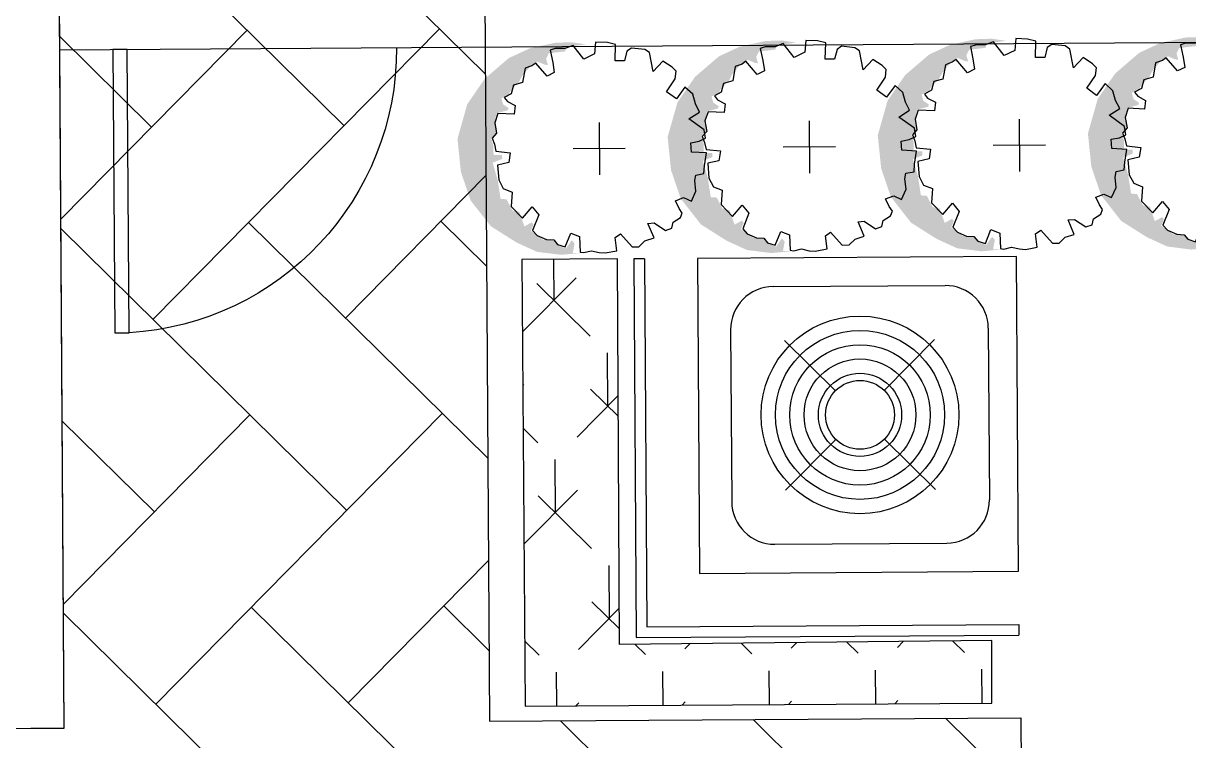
# Model space of a CAD drawing. Header units: feet. Extents: x 919634 to 928945, y 707022 to 708026.
# Drawn here: x 920308.07 to 920319.03, y 707522.53 to 707529.28 of the extents above; entities that cross this region are included whole.
import ezdxf

# ---------------------------------------------------------------- set-up
doc = ezdxf.new("R2010")
doc.units = ezdxf.units.FT
doc.header["$LTSCALE"] = 20
doc.header["$MEASUREMENT"] = 0
for name, color, linetype in [('-u-site-xref', 7, 'Continuous'), ('Site Plan$0$-u-site-bldg_interior', 252, 'Continuous'), ('Site Plan$0$-u-site-fence', 4, 'Site Plan$0$FENCELINE1'), ('Site Plan$0$A-DOOR-EXT_WINDOWS', 253, 'Continuous'), ('Site Plan$0$A-HVAC-EXT', 253, 'Continuous'), ('Site Plan$0$SP-LOT PAVERS', 254, 'Continuous'), ('x-RL TH5-LP Block$0$L-002', 253, 'Continuous'), ('x-RL TH5-LP Block$0$LK-SHRB-035M', 253, 'Continuous'), ('x-RL TH5-LP Block$0$LK-SHRB-TRNK', 253, 'Continuous'), ('x-RL TH5-LP Block$0$LP-PATT-SHAR', 253, 'Continuous'), ('x-RL TH5-LP Block$0$LP-SHAR-BRDR-CONT', 253, 'Continuous'), ('x-RL TH5-LP Block$0$LP-SHRB', 253, 'Continuous')]:
    doc.layers.add(name, color=color, linetype=linetype)
doc.layers.add('Site Plan$0$SP-SIDEWALK', color=2, linetype='Continuous', lineweight=25)
doc.layers.add('SP-BUILDING-FOOTPRINT', color=1, linetype='Continuous', lineweight=25)
doc.layers.add('x-RL TH5-LP Block$0$LK-SHRB-SHAD', color=253, linetype='Continuous', plot=False)
doc.layers.get('-u-site-xref').off()
doc.linetypes.add('Site Plan$0$FENCELINE1', pattern='A,0.25,-0.1,[133,ltypeshp.shx,S=0.1,R=0,X=-0.1,Y=0],-0.1,1', length=1.45)

# ---------------------------------------------------------------- blocks, each defined once
blk = doc.blocks.new('Site Plan$0$A$C11AE1C12')
at = {"layer": 'Site Plan$0$A-HVAC-EXT'}
for p, q in [((44.00000011394877, 44.54105635897122), (1.139487721957266e-07, 44.54105635897122)), ((1.139487721957266e-07, 44.54105635897122), (1.139487721957266e-07, 2.501133167243097e-06)), ((44.00000011394877, 2.501133167243097e-06), (44.00000011394877, 44.54105635897122)), ((34.00000011394877, 40.00000250113317), (10.00000011394877, 40.00000250113317)), ((4.000000113948772, 34.00000250113317), (4.000000113948772, 10.00000250113317)), ((40.00000011394877, 34.00000250113317), (40.00000011394877, 10.00000250113317)), ((18.5977306969362, 25.40227191814392), (11.52666288505861, 32.47333973002787)), ((25.40226953096135, 25.40227191814392), (32.47333734284621, 32.47333973002787)), ((11.52666288505861, 11.52666527223846), (18.5977306969362, 18.59773308412241)), ((32.47333734284621, 11.52666527223846), (25.40226953096135, 18.59773308412241)), ((34.00000011394877, 4.000002501133167), (10.00000011394877, 4.000002501133167)), ((1.139487721957266e-07, 2.501133167243097e-06), (44.00000011394877, 2.501133167243097e-06))]:
    blk.add_line(p, q, dxfattribs=at)
for radius in [13.81153555240985, 11.81153555240985, 9.81153555240985, 7.81153555240985, 5.81153555240985, 4.81153555240985]:
    blk.add_circle((22.00000011394877, 22.00000250113317), radius, dxfattribs=at)
for centre, start, end in [((10.00000011394877, 34.00000250113317), 90, 180), ((34.00000011394877, 34.00000250113317), 0, 90), ((10.00000011394877, 10.00000250113317), 180, 270), ((34.00000011394877, 10.00000250113317), 270, 0)]:
    blk.add_arc(centre, 6, start, end, dxfattribs=at)
blk = doc.blocks.new('Site Plan$0$A$C05C92244')
at = {"layer": 'Site Plan$0$A-DOOR-EXT_WINDOWS'}
blk.add_lwpolyline([(32.00389335552609, 32.04769828175449), (32.00389335552609, 0.04381521808500111), (30.40369920234298, 0.04381521808500111), (30.40369920234298, 32.04769828175449)], close=True, dxfattribs=at)
blk.add_arc((32.07979910527501, 32.07980389018303), 32.07980487913881, 180.0573418751565, 267.0050566959838, dxfattribs=at)
blk = doc.blocks.new('Site Plan')
at = {"layer": 'Site Plan$0$SP-LOT PAVERS'}
h = blk.add_hatch(dxfattribs=at)
h.set_pattern_fill('AR-HBONE', color=256, scale=0.32, angle=-89.58178215075662)
h.set_pattern_definition([(315.4182178492434, (4.999891299521551, 0.0329695928376168), (1.810145136983853, 0.01321298806884015), [3.84, -1.28]), (45.41821784924338, (5.911570362129707, -0.8654964817005141), (1.810145136983853, 0.01321298806884), [3.84, -1.28])])
h.paths.add_polyline_path([(920317.45426028, 707522.742296961), (920317.5847680299, 707502.7427227724), (920298.5818316888, 707502.618718609), (920298.4565357671, 707522.5790091414), (920308.4545198245, 707522.6442512505), (920308.322569356, 707542.8938213475), (920318.9888202952, 707542.9634242225), (920319.0170969742, 707538.6301831756), (920312.3507427737, 707538.5866817051), (920312.4543486338, 707522.7096699055)])
at = {"layer": 'Site Plan$0$-u-site-bldg_interior'}
for q in [(920308.3459162146, 707539.2871399323, 1.997172001038086e-07), (920306.787888642, 707522.6333756048, 1.997172001038086e-07)]:
    blk.add_line((920308.4545198245, 707522.6442512505, 1.997172001038086e-07), q, dxfattribs=at)
at = {"layer": 'Site Plan$0$-u-site-fence', "ltscale": 0.15}
blk.add_line((920308.4129928183, 707529.0289517919, 1.99717204207895e-07), (920319.4126797604, 707529.1007305398, 1.99717204207895e-07), dxfattribs=at)
at = {"layer": 'Site Plan$0$SP-SIDEWALK'}
for p, q in [((920312.3507427739, 707538.5866817051, 1.997172001038086e-07), (920312.4543486339, 707522.7096699055, 1.99717204207895e-07)), ((920313.9121666489, 707527.0617485871, 1.99717204207895e-07), (920313.8121687779, 707527.0610960483, 1.99717204207895e-07)), ((920313.8121687779, 707527.0610960483, 1.99717204207895e-07), (920313.8354210345, 707523.4978193196, 1.99717204207895e-07)), ((920313.9121666489, 707527.0617485871, 1.99717204207895e-07), (920313.9347663666, 707523.5984697293, 1.99717204207895e-07)), ((920313.9347663666, 707523.5984697293, 1.99717204207895e-07), (920317.434748841, 707523.6213089575, 1.99717204207895e-07)), ((920317.434748841, 707523.6213089575, 1.99717204207895e-07), (920317.4354013798, 707523.5213110865, 1.99717204207895e-07)), ((920313.8354210345, 707523.4978193196, 1.99717204207895e-07), (920317.4354013798, 707523.5213110865, 1.99717204207895e-07)), ((920312.4543486339, 707522.7096699055, 1.99717204207895e-07), (920317.45426028, 707522.742296961, 1.99717204207895e-07)), ((920317.45426028, 707522.742296961, 1.99717204207895e-07), (920317.5847680299, 707502.7427227723, 1.99717204207895e-07))]:
    blk.add_line(p, q, dxfattribs=at)
at = {"layer": 'Site Plan$0$-u-site-fence', "xscale": -0.08333333333333327, "yscale": 0.08333333333333329, "zscale": 0.08333333333333333, "rotation": 0.3738798165013792}
blk.add_blockref('Site Plan$0$A$C05C92244', (920311.5973955832, 707526.3790333122, 1.99717204207895e-07), dxfattribs=at)
at = {"layer": 'Site Plan$0$A-HVAC-EXT', "extrusion": (0, 0, -1), "xscale": -0.06735359270068558, "yscale": 0.06735359270068558, "zscale": -0.06735359270068558, "rotation": 269.6261201834986}
blk.add_blockref('Site Plan$0$A$C11AE1C12', (-920317.4314293243, 707524.1212979336, -1.99717204207895e-07), dxfattribs=at)
blk = doc.blocks.new('x-RL TH5-LP Block$0$SHRUB-LRG-241')
at = {"layer": 'x-RL TH5-LP Block$0$LK-SHRB-SHAD'}
blk.add_hatch(color=256, dxfattribs=at).paths.add_polyline_path([(0.07942995503995931, 0.4976856504540272), (0.1859550109496517, 0.5063764960219963), (0.3011759860731367, 0.4911675188681244), (0.3990051144888973, 0.4455405874065121), (0.5207480248826535, 0.3673229980153856), (0.6164031776350392, 0.2434784771626468), (0.6620567659276446, 0.1065976931381005), (0.6772746369719869, -0.052010199626217), (0.6294470564557244, -0.217136229156587), (0.5446618151407847, -0.3388080360272614), (0.4294408400173033, -0.4365800253562426), (0.3294377276580214, -0.4822069568178549), (0.2076948172642687, -0.5082794883416142), (0.1294315112196003, -0.5104521971435325), (0.05986413266886359, -0.4995886427736451), (0.1511713175342138, -0.4887250884037577), (0.1598672450281455, -0.4669979796639847), (0.2381305427926712, -0.4583071340960174), (0.2511744298934957, -0.432234607752406), (0.2424785023995675, -0.4018166534446639), (0.2576963734439097, -0.4039893622465822), (0.2924800585792049, -0.4191983394004524), (0.3272637519946464, -0.395298521858761), (0.3642214210734593, -0.3540170131811315), (0.3816132677811801, -0.3214263500714711), (0.4229188964668893, -0.2779721325919233), (0.433788799624196, -0.2562450238521503), (0.4663985090961198, -0.2453814694822647), (0.4577025898823273, -0.2149635151745208), (0.4316148239608211, -0.1975818292187306), (0.4359627835677138, -0.186718274848845), (0.4881383154107333, -0.1736820116770392), (0.4968342429046615, -0.1410913485673788), (0.492486275017626, -0.07808273114997633), (0.5164000652757572, -0.052010199626217), (0.5055301621184505, -0.01724682771464003), (0.5055301621184505, 0.02620738976490955), (0.4642245334327413, 0.02620738976490955), (0.4642245334327413, 0.04576178970276246), (0.5098781217253467, 0.06314347565855272), (0.4859643397473548, 0.1478791966355821), (0.4729204526465303, 0.2369603455767439), (0.4446587027815063, 0.2391330543786623), (0.4163969529164788, 0.2934508262280957), (0.3837872434445551, 0.2999689629941464), (0.3598734614665666, 0.3694957068173039), (0.3250897680511251, 0.3499413120595953), (0.3163938488373397, 0.3608048664294827), (0.3294377276580214, 0.3912228155570787), (0.2729142362081092, 0.4325043242347064), (0.2229126800284682, 0.4368497470186909), (0.1968249141069585, 0.4629222785424503), (0.162041220691524, 0.475958541714256), (0.1337794708264965, 0.4368497470186909), (0.1207355920058113, 0.4520587241725629), (0.1294315112196003, 0.4976856504540272)])
at = {"layer": 'x-RL TH5-LP Block$0$LK-SHRB-035M'}
blk.add_lwpolyline([(-0.02506661354845008, 0.4987056809809847), (-0.08165780996232641, 0.4886134344344999), (-0.08165780996232641, 0.4886134344344999), (-0.08165780996232641, 0.4886134344344999), (-0.07431013994851199, 0.4249718511334137), (-0.09880237153729965, 0.4078375781783734), (-0.1543414298532717, 0.4702383789836801), (-0.1872079085748339, 0.4702383789836801), (-0.2156921901335238, 0.4417710769863739), (-0.2595141617622758, 0.428632322466644), (-0.2310604317859877, 0.3588825101419175), (-0.2604511118412525, 0.3564347593132471), (-0.3143340234853049, 0.3931510560520017), (-0.3449670116215167, 0.3826466800339148), (-0.3515403073658305, 0.3541793780366085), (-0.3865978846688343, 0.3322814549128452), (-0.3953622789945825, 0.3103835285617258), (-0.3804630536096525, 0.2878976674930804), (-0.3633184920346793, 0.2511813673234577), (-0.4025060636510993, 0.2364948451970861), (-0.4391842506233381, 0.2534489245671132), (-0.4610952364377141, 0.2052734924038901), (-0.4563889752951518, 0.1557189889409578), (-0.4612874237616289, 0.1287937023786245), (-0.500474995378049, 0.1214504430308736), (-0.5029242169253898, 0.08473414286125092), (-0.5127211084865486, 0.02354031038883519), (-0.4416936352675229, 0.01864480530062451), (-0.4392444137201785, -0.02541475421675088), (-0.4784319853366021, -0.03275801356450003), (-0.509299405229342, -0.04655263965616641), (-0.5029242169253898, -0.0866085866891666), (-0.4294475167872278, -0.1404591598138314), (-0.480881206883943, -0.1722799514643754), (-0.4612874237616289, -0.2114440058935383), (-0.4490413052813373, -0.2579513162395841), (-0.4123029552122581, -0.2922198655805364), (-0.3706661620484972, -0.2359215381963313), (-0.3241309150464637, -0.2701900841064138), (-0.3657677135820201, -0.3313839165788295), (-0.3706661620484972, -0.3681002167484539), (-0.3510723735543877, -0.3876822405321647), (-0.3069863534714905, -0.4170552813540382), (-0.2604511118412525, -0.3681002167484539), (-0.2433065502662792, -0.4586670866118716), (-0.2212635402248324, -0.4733536087382433), (-0.1575837316478292, -0.480696868085996), (-0.1355407216063789, -0.4660103459596243), (-0.1232946031260873, -0.4195030356135803), (-0.07920858841498557, -0.4195030356135803), (-0.08165780996232641, -0.4978311410410363), (-0.04247023834590635, -0.5076221546483275), (0.0138619002172824, -0.5100699054769979), (0.01876034331196408, -0.4537715815236627), (0.0701940334086757, -0.4292940492208697), (0.1216277235053873, -0.4953833867814978), (0.1608152951218109, -0.480696868085996), (0.2073505421238444, -0.480696868085996), (0.2318427737126321, -0.4733536087382433), (0.2195966552323405, -0.4146075270944998), (0.2122489852185225, -0.3656524624889137), (0.2465381137402645, -0.3485181895338734), (0.3004210253843169, -0.4121597762658276), (0.3189358637372592, -0.39910922518572), (0.3518547154810285, -0.3876822405321647), (0.3641008339613201, -0.3191451487119998), (0.4081868486724218, -0.3069063842760382), (0.419726398483391, -0.2655318838032237), (0.4525928772049532, -0.2480135433678008), (0.4375775287276866, -0.2285782788485804), (0.4008391786586074, -0.208996251633998), (0.405737627125081, -0.1673844463761647), (0.4832682573450846, -0.1713708092072714), (0.4986059474151467, -0.1275749597323887), (0.4898415530893949, -0.07720973461131919), (0.5117525389037709, -0.05312201530235328), (0.5007970459965847, -0.02465471653240314), (0.4939096672908754, 0.008853791693333335), (0.4253314156191905, 0.01619705104108249), (0.4326790856330085, 0.06270436481799813), (0.486561997277061, 0.07494312925395974), (0.4810771587636431, 0.1461490954514311), (0.4596205387691334, 0.1875397805915), (0.4179837456053725, 0.2046740535465421), (0.4228821887000542, 0.2732111453667088), (0.3689992770560018, 0.3295094727509138), (0.3224640354257637, 0.275658899626249), (0.3224640354257637, 0.275658899626249), (0.2906241338231617, 0.3148229506245421), (0.2906241338231617, 0.3148229506245421), (0.3211269623186972, 0.389216058907456), (0.2992159765043212, 0.4133037749890676), (0.2553940048755692, 0.4330119051549843), (0.2203364275725654, 0.4352016981128308), (0.2028076389210653, 0.4570996244639502), (0.1657137435882881, 0.4690314106507891), (0.1387722850803605, 0.4029420696592929), (0.09713549191659965, 0.4200763426143332), (0.09468627036926236, 0.4935089429535804), (0.07791501977911963, 0.4965158880231364), (0.04066634389468149, 0.4877567161917469), (0.003417668010239794, 0.4965158880231364)], close=True, dxfattribs=at)
at = {"layer": 'x-RL TH5-LP Block$0$LK-SHRB-TRNK'}
for p, q in [((0, -0.125), (0, 0.125)), ((-0.1250000000000284, 0), (0.1249999999999929, 0))]:
    blk.add_line(p, q, dxfattribs=at)
blk = doc.blocks.new('x-RL TH5-LP Block', base_point=(1241.699483058532, -211.8293156445725))
at = {"layer": 'x-RL TH5-LP Block$0$LP-PATT-SHAR'}
h = blk.add_hatch(dxfattribs=at)
h.set_pattern_fill('LAFX-A435-CHAINLINK', color=256, scale=10, pattern_type=2)
h.set_pattern_definition([(45, (1255.655024147425, 427.7968330358235), (0, 10.0000000000064), [0.7071099999999999, -13.4350288425]), (45, (1253.655024147425, 427.7968330358235), (0, 10.0000000000064), [0.7071099999999999, -13.4350288425]), (45, (1255.655024147425, 429.7968330358235), (0, 10.0000000000064), [0.7071099999999999, -13.4350288425]), (45, (1255.155024147425, 430.7968330358235), (0, 10.0000000000064), [0.7071099999999999, -13.4350288425]), (45, (1251.655024147425, 427.7968330358235), (0, 10.0000000000064), [0.7071099999999999, -13.4350288425]), (45, (1253.655024147425, 429.7968330358235), (0, 10.0000000000064), [0.7071099999999999, -13.4350288425]), (45, (1255.655024147425, 431.7968330358235), (0, 10.0000000000064), [0.7071099999999999, -13.4350288425]), (45, (1254.155024147425, 430.7968330358235), (0, 10.0000000000064), [0.7071099999999999, -13.4350288425]), (45, (1255.155024147425, 432.7968330358235), (0, 10.0000000000064), [0.7071099999999999, -13.4350288425]), (45, (1253.155024147425, 430.7968330358235), (0, 10.0000000000064), [0.7071099999999999, -13.4350288425]), (45, (1251.655024147425, 429.7968330358235), (0, 10.0000000000064), [0.7071099999999999, -13.4350288425]), (45, (1253.655024147425, 431.7968330358235), (0, 10.0000000000064), [0.7071099999999999, -13.4350288425]), (45, (1255.655024147425, 433.7968330358235), (0, 10.0000000000064), [0.7071099999999999, -13.4350288425]), (45, (1252.155024147425, 430.7968330358235), (0, 10.0000000000064), [0.7071099999999999, -13.4350288425]), (45, (1254.155024147425, 432.7968330358235), (0, 10.0000000000064), [0.7071099999999999, -13.4350288425]), (45, (1253.155024147425, 432.7968330358235), (0, 10.0000000000064), [0.7071099999999999, -13.4350288425]), (45, (1255.155024147425, 434.7968330358235), (0, 10.0000000000064), [0.7071099999999999, -13.4350288425]), (45, (1251.655024147425, 431.7968330358235), (0, 10.0000000000064), [0.7071099999999999, -13.4350288425]), (45, (1253.655024147425, 433.7968330358235), (0, 10.0000000000064), [0.7071099999999999, -13.4350288425]), (45, (1252.155024147425, 432.7968330358235), (0, 10.0000000000064), [0.7071099999999999, -13.4350288425]), (45, (1254.155024147425, 434.7968330358235), (0, 10.0000000000064), [0.7071099999999999, -13.4350288425]), (45, (1255.155024147425, 436.7968330358235), (0, 10.0000000000064), [0.7071099999999999, -13.4350288425]), (45, (1253.155024147425, 434.7968330358235), (0, 10.0000000000064), [0.7071099999999999, -13.4350288425]), (45, (1251.655024147425, 433.7968330358235), (0, 10.0000000000064), [0.7071099999999999, -13.4350288425]), (45, (1252.155024147425, 434.7968330358235), (0, 10.0000000000064), [0.7071099999999999, -13.4350288425]), (45, (1254.155024147425, 436.7968330358235), (0, 10.0000000000064), [0.7071099999999999, -13.4350288425]), (45, (1253.155024147425, 436.7968330358235), (0, 10.0000000000064), [0.7071099999999999, -13.4350288425]), (45, (1251.655024147425, 435.7968330358235), (0, 10.0000000000064), [0.7071099999999999, -13.4350288425]), (45, (1252.155024147425, 436.7968330358235), (0, 10.0000000000064), [0.7071099999999999, -13.4350288425]), (45, (1250.655024147425, 435.7968330358235), (0, 10.0000000000064), [0.7071099999999999, -13.4350288425]), (45, (1255.155024147425, 428.7968330358235), (0, 10.0000000000064), [0.7071099999999999, -13.4350288425]), (45, (1254.155024147425, 428.7968330358235), (0, 10.0000000000064), [0.7071099999999999, -13.4350288425]), (45, (1253.155024147425, 428.7968330358235), (0, 10.0000000000064), [0.7071099999999999, -13.4350288425]), (45, (1252.155024147425, 428.7968330358235), (0, 10.0000000000064), [0.7071099999999999, -13.4350288425]), (45, (1250.655024147425, 427.7968330358235), (0, 10.0000000000064), [0.7071099999999999, -13.4350288425]), (45, (1249.655024147425, 427.7968330358235), (0, 10.0000000000064), [0.7071099999999999, -13.4350288425]), (45, (1250.655024147425, 429.7968330358235), (0, 10.0000000000064), [0.7071099999999999, -13.4350288425]), (45, (1248.655024147425, 427.7968330358235), (0, 10.0000000000064), [0.7071099999999999, -13.4350288425]), (45, (1251.155024147425, 430.7968330358235), (0, 10.0000000000064), [0.7071099999999999, -13.4350288425]), (45, (1249.655024147425, 429.7968330358235), (0, 10.0000000000064), [0.7071099999999999, -13.4350288425]), (45, (1247.655024147425, 427.7968330358235), (0, 10.0000000000064), [0.7071099999999999, -13.4350288425]), (45, (1250.155024147425, 430.7968330358235), (0, 10.0000000000064), [0.7071099999999999, -13.4350288425]), (45, (1250.655024147425, 431.7968330358235), (0, 10.0000000000064), [0.7071099999999999, -13.4350288425]), (45, (1248.655024147425, 429.7968330358235), (0, 10.0000000000064), [0.7071099999999999, -13.4350288425]), (45, (1246.655024147425, 427.7968330358235), (0, 10.0000000000064), [0.7071099999999999, -13.4350288425]), (45, (1251.155024147425, 432.7968330358235), (0, 10.0000000000064), [0.7071099999999999, -13.4350288425]), (45, (1249.155024147425, 430.7968330358235), (0, 10.0000000000064), [0.7071099999999999, -13.4350288425]), (45, (1249.655024147425, 431.7968330358235), (0, 10.0000000000064), [0.7071099999999999, -13.4350288425]), (45, (1247.655024147425, 429.7968330358235), (0, 10.0000000000064), [0.7071099999999999, -13.4350288425]), (45, (1250.155024147425, 432.7968330358235), (0, 10.0000000000064), [0.7071099999999999, -13.4350288425]), (45, (1248.155024147425, 430.7968330358235), (0, 10.0000000000064), [0.7071099999999999, -13.4350288425]), (45, (1250.655024147425, 433.7968330358235), (0, 10.0000000000064), [0.7071099999999999, -13.4350288425]), (45, (1248.655024147425, 431.7968330358235), (0, 10.0000000000064), [0.7071099999999999, -13.4350288425]), (45, (1246.655024147425, 429.7968330358235), (0, 10.0000000000064), [0.7071099999999999, -13.4350288425]), (45, (1251.155024147425, 434.7968330358235), (0, 10.0000000000064), [0.7071099999999999, -13.4350288425]), (45, (1249.155024147425, 432.7968330358235), (0, 10.0000000000064), [0.7071099999999999, -13.4350288425]), (45, (1247.155024147425, 430.7968330358235), (0, 10.0000000000064), [0.7071099999999999, -13.4350288425]), (45, (1249.655024147425, 433.7968330358235), (0, 10.0000000000064), [0.7071099999999999, -13.4350288425]), (45, (1247.655024147425, 431.7968330358235), (0, 10.0000000000064), [0.7071099999999999, -13.4350288425]), (45, (1250.155024147425, 434.7968330358235), (0, 10.0000000000064), [0.7071099999999999, -13.4350288425]), (45, (1248.155024147425, 432.7968330358235), (0, 10.0000000000064), [0.7071099999999999, -13.4350288425]), (45, (1246.155024147425, 430.7968330358235), (0, 10.0000000000064), [0.7071099999999999, -13.4350288425]), (45, (1248.655024147425, 433.7968330358235), (0, 10.0000000000064), [0.7071099999999999, -13.4350288425]), (45, (1246.655024147425, 431.7968330358235), (0, 10.0000000000064), [0.7071099999999999, -13.4350288425]), (45, (1251.155024147425, 436.7968330358235), (0, 10.0000000000064), [0.7071099999999999, -13.4350288425]), (45, (1249.155024147425, 434.7968330358235), (0, 10.0000000000064), [0.7071099999999999, -13.4350288425]), (45, (1247.155024147425, 432.7968330358235), (0, 10.0000000000064), [0.7071099999999999, -13.4350288425]), (45, (1247.655024147425, 433.7968330358235), (0, 10.0000000000064), [0.7071099999999999, -13.4350288425]), (45, (1250.155024147425, 436.7968330358235), (0, 10.0000000000064), [0.7071099999999999, -13.4350288425]), (45, (1248.155024147425, 434.7968330358235), (0, 10.0000000000064), [0.7071099999999999, -13.4350288425]), (45, (1246.155024147425, 432.7968330358235), (0, 10.0000000000064), [0.7071099999999999, -13.4350288425]), (45, (1246.655024147425, 433.7968330358235), (0, 10.0000000000064), [0.7071099999999999, -13.4350288425]), (45, (1249.155024147425, 436.7968330358235), (0, 10.0000000000064), [0.7071099999999999, -13.4350288425]), (45, (1247.155024147425, 434.7968330358235), (0, 10.0000000000064), [0.7071099999999999, -13.4350288425]), (45, (1247.655024147425, 435.7968330358235), (0, 10.0000000000064), [0.7071099999999999, -13.4350288425]), (45, (1248.155024147425, 436.7968330358235), (0, 10.0000000000064), [0.7071099999999999, -13.4350288425]), (45, (1246.155024147425, 434.7968330358235), (0, 10.0000000000064), [0.7071099999999999, -13.4350288425]), (45, (1246.655024147425, 435.7968330358235), (0, 10.0000000000064), [0.7071099999999999, -13.4350288425]), (45, (1247.155024147425, 436.7968330358235), (0, 10.0000000000064), [0.7071099999999999, -13.4350288425]), (45, (1246.155024147425, 436.7968330358235), (0, 10.0000000000064), [0.7071099999999999, -13.4350288425]), (45, (1251.155024147425, 428.7968330358235), (0, 10.0000000000064), [0.7071099999999999, -13.4350288425]), (45, (1250.155024147425, 428.7968330358235), (0, 10.0000000000064), [0.7071099999999999, -13.4350288425]), (45, (1249.155024147425, 428.7968330358235), (0, 10.0000000000064), [0.7071099999999999, -13.4350288425]), (45, (1248.155024147425, 428.7968330358235), (0, 10.0000000000064), [0.7071099999999999, -13.4350288425]), (45, (1247.155024147425, 428.7968330358235), (0, 10.0000000000064), [0.7071099999999999, -13.4350288425]), (45, (1246.155024147425, 428.7968330358235), (0, 10.0000000000064), [0.7071099999999999, -13.4350288425]), (45, (1254.655024147425, 427.7968330358235), (0, 10.0000000000064), [0.7071099999999999, -13.4350288425]), (45, (1254.655024147425, 429.7968330358235), (0, 10.0000000000064), [0.7071099999999999, -13.4350288425]), (45, (1252.655024147425, 427.7968330358235), (0, 10.0000000000064), [0.7071099999999999, -13.4350288425]), (45, (1254.655024147425, 431.7968330358235), (0, 10.0000000000064), [0.7071099999999999, -13.4350288425]), (45, (1252.655024147425, 429.7968330358235), (0, 10.0000000000064), [0.7071099999999999, -13.4350288425]), (45, (1254.655024147425, 433.7968330358235), (0, 10.0000000000064), [0.7071099999999999, -13.4350288425]), (45, (1252.655024147425, 431.7968330358235), (0, 10.0000000000064), [0.7071099999999999, -13.4350288425]), (45, (1255.655024147425, 435.7968330358235), (0, 10.0000000000064), [0.7071099999999999, -13.4350288425]), (45, (1254.655024147425, 435.7968330358235), (0, 10.0000000000064), [0.7071099999999999, -13.4350288425]), (45, (1252.655024147425, 433.7968330358235), (0, 10.0000000000064), [0.7071099999999999, -13.4350288425]), (45, (1253.655024147425, 435.7968330358235), (0, 10.0000000000064), [0.7071099999999999, -13.4350288425]), (45, (1252.655024147425, 435.7968330358235), (0, 10.0000000000064), [0.7071099999999999, -13.4350288425]), (45, (1249.655024147425, 435.7968330358235), (0, 10.0000000000064), [0.7071099999999999, -13.4350288425]), (45, (1248.655024147425, 435.7968330358235), (0, 10.0000000000064), [0.7071099999999999, -13.4350288425]), (90, (1256.155024147425, 436.2968330358235), (-10, 6.123233995736766e-16), [0.5, -9.5]), (90, (1256.155024147425, 428.2968330358235), (-10, 6.123233995736766e-16), [0.5, -9.5]), (90, (1256.155024147425, 430.2968330358235), (-10, 6.123233995736766e-16), [0.5, -9.5]), (90, (1256.155024147425, 432.2968330358235), (-10, 6.123233995736766e-16), [0.5, -9.5]), (90, (1256.155024147425, 434.2968330358235), (-10, 6.123233995736766e-16), [0.5, -9.5]), (90, (1255.655024147425, 429.2968330358235), (-10, 6.123233995736766e-16), [0.5, -9.5]), (90, (1255.655024147425, 431.2968330358235), (-10, 6.123233995736766e-16), [0.5, -9.5]), (90, (1255.655024147425, 433.2968330358235), (-10, 6.123233995736766e-16), [0.5, -9.5]), (90, (1255.655024147425, 435.2968330358235), (-10, 6.123233995736766e-16), [0.5, -9.5]), (90, (1255.655024147425, 437.2968330358235), (-10, 6.123233995736766e-16), [0.5, -9.5]), (90, (1255.155024147425, 428.2968330358235), (-10, 6.123233995736766e-16), [0.5, -9.5]), (90, (1255.155024147425, 430.2968330358235), (-10, 6.123233995736766e-16), [0.5, -9.5]), (90, (1255.155024147425, 432.2968330358235), (-10, 6.123233995736766e-16), [0.5, -9.5]), (90, (1255.155024147425, 434.2968330358235), (-10, 6.123233995736766e-16), [0.5, -9.5]), (90, (1255.155024147425, 436.2968330358235), (-10, 6.123233995736766e-16), [0.5, -9.5]), (90, (1255.155024147425, 428.2968330358235), (-10, 6.123233995736766e-16), [0.5, -9.5]), (90, (1255.155024147425, 430.2968330358235), (-10, 6.123233995736766e-16), [0.5, -9.5]), (90, (1255.155024147425, 432.2968330358235), (-10, 6.123233995736766e-16), [0.5, -9.5]), (90, (1255.155024147425, 434.2968330358235), (-10, 6.123233995736766e-16), [0.5, -9.5]), (90, (1255.155024147425, 436.2968330358235), (-10, 6.123233995736766e-16), [0.5, -9.5]), (90, (1254.655024147425, 429.2968330358235), (-10, 6.123233995736766e-16), [0.5, -9.5]), (90, (1254.655024147425, 431.2968330358235), (-10, 6.123233995736766e-16), [0.5, -9.5]), (90, (1254.655024147425, 433.2968330358235), (-10, 6.123233995736766e-16), [0.5, -9.5]), (90, (1254.655024147425, 435.2968330358235), (-10, 6.123233995736766e-16), [0.5, -9.5]), (90, (1254.655024147425, 437.2968330358235), (-10, 6.123233995736766e-16), [0.5, -9.5]), (90, (1254.155024147425, 428.2968330358235), (-10, 6.123233995736766e-16), [0.5, -9.5]), (90, (1254.155024147425, 428.2968330358235), (-10, 6.123233995736766e-16), [0.5, -9.5]), (90, (1254.155024147425, 430.2968330358235), (-10, 6.123233995736766e-16), [0.5, -9.5]), (90, (1254.155024147425, 430.2968330358235), (-10, 6.123233995736766e-16), [0.5, -9.5]), (90, (1254.155024147425, 432.2968330358235), (-10, 6.123233995736766e-16), [0.5, -9.5]), (90, (1254.155024147425, 432.2968330358235), (-10, 6.123233995736766e-16), [0.5, -9.5]), (90, (1254.155024147425, 434.2968330358235), (-10, 6.123233995736766e-16), [0.5, -9.5]), (90, (1254.155024147425, 434.2968330358235), (-10, 6.123233995736766e-16), [0.5, -9.5]), (90, (1254.155024147425, 436.2968330358235), (-10, 6.123233995736766e-16), [0.5, -9.5]), (90, (1254.155024147425, 436.2968330358235), (-10, 6.123233995736766e-16), [0.5, -9.5]), (90, (1253.655024147425, 429.2968330358235), (-10, 6.123233995736766e-16), [0.5, -9.5]), (90, (1253.655024147425, 431.2968330358235), (-10, 6.123233995736766e-16), [0.5, -9.5]), (90, (1253.655024147425, 433.2968330358235), (-10, 6.123233995736766e-16), [0.5, -9.5]), (90, (1253.655024147425, 435.2968330358235), (-10, 6.123233995736766e-16), [0.5, -9.5]), (90, (1253.655024147425, 437.2968330358235), (-10, 6.123233995736766e-16), [0.5, -9.5]), (90, (1253.155024147425, 428.2968330358235), (-10, 6.123233995736766e-16), [0.5, -9.5]), (90, (1253.155024147425, 428.2968330358235), (-10, 6.123233995736766e-16), [0.5, -9.5]), (90, (1253.155024147425, 430.2968330358235), (-10, 6.123233995736766e-16), [0.5, -9.5]), (90, (1253.155024147425, 430.2968330358235), (-10, 6.123233995736766e-16), [0.5, -9.5]), (90, (1253.155024147425, 432.2968330358235), (-10, 6.123233995736766e-16), [0.5, -9.5]), (90, (1253.155024147425, 432.2968330358235), (-10, 6.123233995736766e-16), [0.5, -9.5]), (90, (1253.155024147425, 434.2968330358235), (-10, 6.123233995736766e-16), [0.5, -9.5]), (90, (1253.155024147425, 434.2968330358235), (-10, 6.123233995736766e-16), [0.5, -9.5]), (90, (1253.155024147425, 436.2968330358235), (-10, 6.123233995736766e-16), [0.5, -9.5]), (90, (1253.155024147425, 436.2968330358235), (-10, 6.123233995736766e-16), [0.5, -9.5]), (90, (1252.655024147425, 429.2968330358235), (-10, 6.123233995736766e-16), [0.5, -9.5]), (90, (1252.655024147425, 431.2968330358235), (-10, 6.123233995736766e-16), [0.5, -9.5]), (90, (1252.655024147425, 433.2968330358235), (-10, 6.123233995736766e-16), [0.5, -9.5]), (90, (1252.655024147425, 435.2968330358235), (-10, 6.123233995736766e-16), [0.5, -9.5]), (90, (1252.655024147425, 437.2968330358235), (-10, 6.123233995736766e-16), [0.5, -9.5]), (90, (1252.155024147425, 428.2968330358235), (-10, 6.123233995736766e-16), [0.5, -9.5]), (90, (1252.155024147425, 428.2968330358235), (-10, 6.123233995736766e-16), [0.5, -9.5]), (90, (1252.155024147425, 430.2968330358235), (-10, 6.123233995736766e-16), [0.5, -9.5]), (90, (1252.155024147425, 430.2968330358235), (-10, 6.123233995736766e-16), [0.5, -9.5]), (90, (1252.155024147425, 432.2968330358235), (-10, 6.123233995736766e-16), [0.5, -9.5]), (90, (1252.155024147425, 432.2968330358235), (-10, 6.123233995736766e-16), [0.5, -9.5]), (90, (1252.155024147425, 434.2968330358235), (-10, 6.123233995736766e-16), [0.5, -9.5]), (90, (1252.155024147425, 434.2968330358235), (-10, 6.123233995736766e-16), [0.5, -9.5]), (90, (1252.155024147425, 436.2968330358235), (-10, 6.123233995736766e-16), [0.5, -9.5]), (90, (1252.155024147425, 436.2968330358235), (-10, 6.123233995736766e-16), [0.5, -9.5]), (90, (1251.655024147425, 429.2968330358235), (-10, 6.123233995736766e-16), [0.5, -9.5]), (90, (1251.655024147425, 431.2968330358235), (-10, 6.123233995736766e-16), [0.5, -9.5]), (90, (1251.655024147425, 433.2968330358235), (-10, 6.123233995736766e-16), [0.5, -9.5]), (90, (1251.655024147425, 435.2968330358235), (-10, 6.123233995736766e-16), [0.5, -9.5]), (90, (1251.655024147425, 437.2968330358235), (-10, 6.123233995736766e-16), [0.5, -9.5]), (90, (1251.155024147425, 428.2968330358235), (-10, 6.123233995736766e-16), [0.5, -9.5]), (90, (1251.155024147425, 430.2968330358235), (-10, 6.123233995736766e-16), [0.5, -9.5]), (90, (1251.155024147425, 432.2968330358235), (-10, 6.123233995736766e-16), [0.5, -9.5]), (90, (1251.155024147425, 434.2968330358235), (-10, 6.123233995736766e-16), [0.5, -9.5]), (90, (1251.155024147425, 436.2968330358235), (-10, 6.123233995736766e-16), [0.5, -9.5]), (90, (1251.155024147425, 428.2968330358235), (-10, 6.123233995736766e-16), [0.5, -9.5]), (90, (1251.155024147425, 430.2968330358235), (-10, 6.123233995736766e-16), [0.5, -9.5]), (90, (1251.155024147425, 432.2968330358235), (-10, 6.123233995736766e-16), [0.5, -9.5]), (90, (1251.155024147425, 434.2968330358235), (-10, 6.123233995736766e-16), [0.5, -9.5]), (90, (1251.155024147425, 436.2968330358235), (-10, 6.123233995736766e-16), [0.5, -9.5]), (90, (1250.655024147425, 429.2968330358235), (-10, 6.123233995736766e-16), [0.5, -9.5]), (90, (1250.655024147425, 431.2968330358235), (-10, 6.123233995736766e-16), [0.5, -9.5]), (90, (1250.655024147425, 433.2968330358235), (-10, 6.123233995736766e-16), [0.5, -9.5]), (90, (1250.655024147425, 435.2968330358235), (-10, 6.123233995736766e-16), [0.5, -9.5]), (90, (1250.655024147425, 437.2968330358235), (-10, 6.123233995736766e-16), [0.5, -9.5]), (90, (1250.155024147425, 428.2968330358235), (-10, 6.123233995736766e-16), [0.5, -9.5]), (90, (1250.155024147425, 430.2968330358235), (-10, 6.123233995736766e-16), [0.5, -9.5]), (90, (1250.155024147425, 432.2968330358235), (-10, 6.123233995736766e-16), [0.5, -9.5]), (90, (1250.155024147425, 434.2968330358235), (-10, 6.123233995736766e-16), [0.5, -9.5]), (90, (1250.155024147425, 436.2968330358235), (-10, 6.123233995736766e-16), [0.5, -9.5]), (90, (1250.155024147425, 428.2968330358235), (-10, 6.123233995736766e-16), [0.5, -9.5]), (90, (1250.155024147425, 430.2968330358235), (-10, 6.123233995736766e-16), [0.5, -9.5]), (90, (1250.155024147425, 432.2968330358235), (-10, 6.123233995736766e-16), [0.5, -9.5]), (90, (1250.155024147425, 434.2968330358235), (-10, 6.123233995736766e-16), [0.5, -9.5]), (90, (1250.155024147425, 436.2968330358235), (-10, 6.123233995736766e-16), [0.5, -9.5]), (90, (1249.655024147425, 429.2968330358235), (-10, 6.123233995736766e-16), [0.5, -9.5]), (90, (1249.655024147425, 431.2968330358235), (-10, 6.123233995736766e-16), [0.5, -9.5]), (90, (1249.655024147425, 433.2968330358235), (-10, 6.123233995736766e-16), [0.5, -9.5]), (90, (1249.655024147425, 435.2968330358235), (-10, 6.123233995736766e-16), [0.5, -9.5]), (90, (1249.655024147425, 437.2968330358235), (-10, 6.123233995736766e-16), [0.5, -9.5]), (90, (1249.155024147425, 428.2968330358235), (-10, 6.123233995736766e-16), [0.5, -9.5]), (90, (1249.155024147425, 428.2968330358235), (-10, 6.123233995736766e-16), [0.5, -9.5]), (90, (1249.155024147425, 430.2968330358235), (-10, 6.123233995736766e-16), [0.5, -9.5]), (90, (1249.155024147425, 430.2968330358235), (-10, 6.123233995736766e-16), [0.5, -9.5]), (90, (1249.155024147425, 432.2968330358235), (-10, 6.123233995736766e-16), [0.5, -9.5]), (90, (1249.155024147425, 432.2968330358235), (-10, 6.123233995736766e-16), [0.5, -9.5]), (90, (1249.155024147425, 434.2968330358235), (-10, 6.123233995736766e-16), [0.5, -9.5]), (90, (1249.155024147425, 434.2968330358235), (-10, 6.123233995736766e-16), [0.5, -9.5]), (90, (1249.155024147425, 436.2968330358235), (-10, 6.123233995736766e-16), [0.5, -9.5]), (90, (1249.155024147425, 436.2968330358235), (-10, 6.123233995736766e-16), [0.5, -9.5]), (90, (1248.655024147425, 429.2968330358235), (-10, 6.123233995736766e-16), [0.5, -9.5]), (90, (1248.655024147425, 431.2968330358235), (-10, 6.123233995736766e-16), [0.5, -9.5]), (90, (1248.655024147425, 433.2968330358235), (-10, 6.123233995736766e-16), [0.5, -9.5]), (90, (1248.655024147425, 435.2968330358235), (-10, 6.123233995736766e-16), [0.5, -9.5]), (90, (1248.655024147425, 437.2968330358235), (-10, 6.123233995736766e-16), [0.5, -9.5]), (90, (1248.155024147425, 428.2968330358235), (-10, 6.123233995736766e-16), [0.5, -9.5]), (90, (1248.155024147425, 428.2968330358235), (-10, 6.123233995736766e-16), [0.5, -9.5]), (90, (1248.155024147425, 430.2968330358235), (-10, 6.123233995736766e-16), [0.5, -9.5]), (90, (1248.155024147425, 430.2968330358235), (-10, 6.123233995736766e-16), [0.5, -9.5]), (90, (1248.155024147425, 432.2968330358235), (-10, 6.123233995736766e-16), [0.5, -9.5]), (90, (1248.155024147425, 432.2968330358235), (-10, 6.123233995736766e-16), [0.5, -9.5]), (90, (1248.155024147425, 434.2968330358235), (-10, 6.123233995736766e-16), [0.5, -9.5]), (90, (1248.155024147425, 434.2968330358235), (-10, 6.123233995736766e-16), [0.5, -9.5]), (90, (1248.155024147425, 436.2968330358235), (-10, 6.123233995736766e-16), [0.5, -9.5]), (90, (1248.155024147425, 436.2968330358235), (-10, 6.123233995736766e-16), [0.5, -9.5]), (90, (1247.655024147425, 429.2968330358235), (-10, 6.123233995736766e-16), [0.5, -9.5]), (90, (1247.655024147425, 431.2968330358235), (-10, 6.123233995736766e-16), [0.5, -9.5]), (90, (1247.655024147425, 433.2968330358235), (-10, 6.123233995736766e-16), [0.5, -9.5]), (90, (1247.655024147425, 435.2968330358235), (-10, 6.123233995736766e-16), [0.5, -9.5]), (90, (1247.655024147425, 437.2968330358235), (-10, 6.123233995736766e-16), [0.5, -9.5]), (90, (1247.155024147425, 428.2968330358235), (-10, 6.123233995736766e-16), [0.5, -9.5]), (90, (1247.155024147425, 428.2968330358235), (-10, 6.123233995736766e-16), [0.5, -9.5]), (90, (1247.155024147425, 430.2968330358235), (-10, 6.123233995736766e-16), [0.5, -9.5]), (90, (1247.155024147425, 430.2968330358235), (-10, 6.123233995736766e-16), [0.5, -9.5]), (90, (1247.155024147425, 432.2968330358235), (-10, 6.123233995736766e-16), [0.5, -9.5]), (90, (1247.155024147425, 432.2968330358235), (-10, 6.123233995736766e-16), [0.5, -9.5]), (90, (1247.155024147425, 434.2968330358235), (-10, 6.123233995736766e-16), [0.5, -9.5]), (90, (1247.155024147425, 434.2968330358235), (-10, 6.123233995736766e-16), [0.5, -9.5]), (90, (1247.155024147425, 436.2968330358235), (-10, 6.123233995736766e-16), [0.5, -9.5]), (90, (1247.155024147425, 436.2968330358235), (-10, 6.123233995736766e-16), [0.5, -9.5]), (90, (1246.655024147425, 429.2968330358235), (-10, 6.123233995736766e-16), [0.5, -9.5]), (90, (1246.655024147425, 431.2968330358235), (-10, 6.123233995736766e-16), [0.5, -9.5]), (90, (1246.655024147425, 433.2968330358235), (-10, 6.123233995736766e-16), [0.5, -9.5]), (90, (1246.655024147425, 435.2968330358235), (-10, 6.123233995736766e-16), [0.5, -9.5]), (90, (1246.655024147425, 437.2968330358235), (-10, 6.123233995736766e-16), [0.5, -9.5]), (90, (1246.155024147425, 428.2968330358235), (-10, 6.123233995736766e-16), [0.5, -9.5]), (90, (1246.155024147425, 430.2968330358235), (-10, 6.123233995736766e-16), [0.5, -9.5]), (90, (1246.155024147425, 432.2968330358235), (-10, 6.123233995736766e-16), [0.5, -9.5]), (90, (1246.155024147425, 434.2968330358235), (-10, 6.123233995736766e-16), [0.5, -9.5]), (90, (1246.155024147425, 436.2968330358235), (-10, 6.123233995736766e-16), [0.5, -9.5]), (135, (1256.155024147425, 436.7968330358235), (-10.0000000000064, 1.110223024625157e-15), [0.7071099999999999, -13.4350288425]), (135, (1255.155024147425, 436.7968330358235), (-10.0000000000064, 1.110223024625157e-15), [0.7071099999999999, -13.4350288425]), (135, (1254.155024147425, 436.7968330358235), (-10.0000000000064, 1.110223024625157e-15), [0.7071099999999999, -13.4350288425]), (135, (1253.155024147425, 436.7968330358235), (-10.0000000000064, 1.110223024625157e-15), [0.7071099999999999, -13.4350288425]), (135, (1253.655024147425, 433.7968330358235), (-10.0000000000064, 1.110223024625157e-15), [0.7071099999999999, -13.4350288425]), (135, (1253.655024147425, 431.7968330358235), (-10.0000000000064, 1.110223024625157e-15), [0.7071099999999999, -13.4350288425]), (135, (1253.655024147425, 429.7968330358235), (-10.0000000000064, 1.110223024625157e-15), [0.7071099999999999, -13.4350288425]), (135, (1253.655024147425, 427.7968330358235), (-10.0000000000064, 1.110223024625157e-15), [0.7071099999999999, -13.4350288425]), (135, (1251.155024147425, 428.7968330358235), (-10.0000000000064, 1.110223024625157e-15), [0.7071099999999999, -13.4350288425]), (135, (1250.155024147425, 428.7968330358235), (-10.0000000000064, 1.110223024625157e-15), [0.7071099999999999, -13.4350288425]), (135, (1249.155024147425, 428.7968330358235), (-10.0000000000064, 1.110223024625157e-15), [0.7071099999999999, -13.4350288425]), (135, (1251.655024147425, 435.7968330358235), (-10.0000000000064, 1.110223024625157e-15), [0.7071099999999999, -13.4350288425]), (135, (1250.655024147425, 435.7968330358235), (-10.0000000000064, 1.110223024625157e-15), [0.7071099999999999, -13.4350288425]), (135, (1251.655024147425, 433.7968330358235), (-10.0000000000064, 1.110223024625157e-15), [0.7071099999999999, -13.4350288425]), (135, (1249.655024147425, 435.7968330358235), (-10.0000000000064, 1.110223024625157e-15), [0.7071099999999999, -13.4350288425]), (135, (1250.655024147425, 433.7968330358235), (-10.0000000000064, 1.110223024625157e-15), [0.7071099999999999, -13.4350288425]), (135, (1248.655024147425, 435.7968330358235), (-10.0000000000064, 1.110223024625157e-15), [0.7071099999999999, -13.4350288425]), (135, (1251.655024147425, 431.7968330358235), (-10.0000000000064, 1.110223024625157e-15), [0.7071099999999999, -13.4350288425]), (135, (1249.655024147425, 433.7968330358235), (-10.0000000000064, 1.110223024625157e-15), [0.7071099999999999, -13.4350288425]), (135, (1247.655024147425, 435.7968330358235), (-10.0000000000064, 1.110223024625157e-15), [0.7071099999999999, -13.4350288425]), (135, (1250.655024147425, 431.7968330358235), (-10.0000000000064, 1.110223024625157e-15), [0.7071099999999999, -13.4350288425]), (135, (1248.655024147425, 433.7968330358235), (-10.0000000000064, 1.110223024625157e-15), [0.7071099999999999, -13.4350288425]), (135, (1246.655024147425, 435.7968330358235), (-10.0000000000064, 1.110223024625157e-15), [0.7071099999999999, -13.4350288425]), (135, (1251.655024147425, 429.7968330358235), (-10.0000000000064, 1.110223024625157e-15), [0.7071099999999999, -13.4350288425]), (135, (1249.655024147425, 431.7968330358235), (-10.0000000000064, 1.110223024625157e-15), [0.7071099999999999, -13.4350288425]), (135, (1247.655024147425, 433.7968330358235), (-10.0000000000064, 1.110223024625157e-15), [0.7071099999999999, -13.4350288425]), (135, (1250.655024147425, 429.7968330358235), (-10.0000000000064, 1.110223024625157e-15), [0.7071099999999999, -13.4350288425]), (135, (1248.655024147425, 431.7968330358235), (-10.0000000000064, 1.110223024625157e-15), [0.7071099999999999, -13.4350288425]), (135, (1246.655024147425, 433.7968330358235), (-10.0000000000064, 1.110223024625157e-15), [0.7071099999999999, -13.4350288425]), (135, (1251.655024147425, 427.7968330358235), (-10.0000000000064, 1.110223024625157e-15), [0.7071099999999999, -13.4350288425]), (135, (1249.655024147425, 429.7968330358235), (-10.0000000000064, 1.110223024625157e-15), [0.7071099999999999, -13.4350288425]), (135, (1247.655024147425, 431.7968330358235), (-10.0000000000064, 1.110223024625157e-15), [0.7071099999999999, -13.4350288425]), (135, (1250.655024147425, 427.7968330358235), (-10.0000000000064, 1.110223024625157e-15), [0.7071099999999999, -13.4350288425]), (135, (1248.655024147425, 429.7968330358235), (-10.0000000000064, 1.110223024625157e-15), [0.7071099999999999, -13.4350288425]), (135, (1246.655024147425, 431.7968330358235), (-10.0000000000064, 1.110223024625157e-15), [0.7071099999999999, -13.4350288425]), (135, (1249.655024147425, 427.7968330358235), (-10.0000000000064, 1.110223024625157e-15), [0.7071099999999999, -13.4350288425]), (135, (1247.655024147425, 429.7968330358235), (-10.0000000000064, 1.110223024625157e-15), [0.7071099999999999, -13.4350288425]), (135, (1248.655024147425, 427.7968330358235), (-10.0000000000064, 1.110223024625157e-15), [0.7071099999999999, -13.4350288425]), (135, (1246.655024147425, 429.7968330358235), (-10.0000000000064, 1.110223024625157e-15), [0.7071099999999999, -13.4350288425]), (135, (1247.655024147425, 427.7968330358235), (-10.0000000000064, 1.110223024625157e-15), [0.7071099999999999, -13.4350288425]), (135, (1246.655024147425, 427.7968330358235), (-10.0000000000064, 1.110223024625157e-15), [0.7071099999999999, -13.4350288425]), (135, (1255.655024147425, 435.7968330358235), (-10.0000000000064, 1.110223024625157e-15), [0.7071099999999999, -13.4350288425]), (135, (1256.155024147425, 434.7968330358235), (-10.0000000000064, 1.110223024625157e-15), [0.7071099999999999, -13.4350288425]), (135, (1254.655024147425, 435.7968330358235), (-10.0000000000064, 1.110223024625157e-15), [0.7071099999999999, -13.4350288425]), (135, (1255.155024147425, 434.7968330358235), (-10.0000000000064, 1.110223024625157e-15), [0.7071099999999999, -13.4350288425]), (135, (1255.655024147425, 433.7968330358235), (-10.0000000000064, 1.110223024625157e-15), [0.7071099999999999, -13.4350288425]), (135, (1253.655024147425, 435.7968330358235), (-10.0000000000064, 1.110223024625157e-15), [0.7071099999999999, -13.4350288425]), (135, (1256.155024147425, 432.7968330358235), (-10.0000000000064, 1.110223024625157e-15), [0.7071099999999999, -13.4350288425]), (135, (1254.155024147425, 434.7968330358235), (-10.0000000000064, 1.110223024625157e-15), [0.7071099999999999, -13.4350288425]), (135, (1252.155024147425, 436.7968330358235), (-10.0000000000064, 1.110223024625157e-15), [0.7071099999999999, -13.4350288425]), (135, (1254.655024147425, 433.7968330358235), (-10.0000000000064, 1.110223024625157e-15), [0.7071099999999999, -13.4350288425]), (135, (1252.655024147425, 435.7968330358235), (-10.0000000000064, 1.110223024625157e-15), [0.7071099999999999, -13.4350288425]), (135, (1255.155024147425, 432.7968330358235), (-10.0000000000064, 1.110223024625157e-15), [0.7071099999999999, -13.4350288425]), (135, (1253.155024147425, 434.7968330358235), (-10.0000000000064, 1.110223024625157e-15), [0.7071099999999999, -13.4350288425]), (135, (1251.155024147425, 436.7968330358235), (-10.0000000000064, 1.110223024625157e-15), [0.7071099999999999, -13.4350288425]), (135, (1255.655024147425, 431.7968330358235), (-10.0000000000064, 1.110223024625157e-15), [0.7071099999999999, -13.4350288425]), (135, (1256.155024147425, 430.7968330358235), (-10.0000000000064, 1.110223024625157e-15), [0.7071099999999999, -13.4350288425]), (135, (1254.155024147425, 432.7968330358235), (-10.0000000000064, 1.110223024625157e-15), [0.7071099999999999, -13.4350288425]), (135, (1252.155024147425, 434.7968330358235), (-10.0000000000064, 1.110223024625157e-15), [0.7071099999999999, -13.4350288425]), (135, (1250.155024147425, 436.7968330358235), (-10.0000000000064, 1.110223024625157e-15), [0.7071099999999999, -13.4350288425]), (135, (1254.655024147425, 431.7968330358235), (-10.0000000000064, 1.110223024625157e-15), [0.7071099999999999, -13.4350288425]), (135, (1252.655024147425, 433.7968330358235), (-10.0000000000064, 1.110223024625157e-15), [0.7071099999999999, -13.4350288425]), (135, (1255.155024147425, 430.7968330358235), (-10.0000000000064, 1.110223024625157e-15), [0.7071099999999999, -13.4350288425]), (135, (1253.155024147425, 432.7968330358235), (-10.0000000000064, 1.110223024625157e-15), [0.7071099999999999, -13.4350288425]), (135, (1251.155024147425, 434.7968330358235), (-10.0000000000064, 1.110223024625157e-15), [0.7071099999999999, -13.4350288425]), (135, (1249.155024147425, 436.7968330358235), (-10.0000000000064, 1.110223024625157e-15), [0.7071099999999999, -13.4350288425]), (135, (1255.655024147425, 429.7968330358235), (-10.0000000000064, 1.110223024625157e-15), [0.7071099999999999, -13.4350288425]), (135, (1256.155024147425, 428.7968330358235), (-10.0000000000064, 1.110223024625157e-15), [0.7071099999999999, -13.4350288425]), (135, (1254.155024147425, 430.7968330358235), (-10.0000000000064, 1.110223024625157e-15), [0.7071099999999999, -13.4350288425]), (135, (1252.155024147425, 432.7968330358235), (-10.0000000000064, 1.110223024625157e-15), [0.7071099999999999, -13.4350288425]), (135, (1250.155024147425, 434.7968330358235), (-10.0000000000064, 1.110223024625157e-15), [0.7071099999999999, -13.4350288425]), (135, (1248.155024147425, 436.7968330358235), (-10.0000000000064, 1.110223024625157e-15), [0.7071099999999999, -13.4350288425]), (135, (1254.655024147425, 429.7968330358235), (-10.0000000000064, 1.110223024625157e-15), [0.7071099999999999, -13.4350288425]), (135, (1252.655024147425, 431.7968330358235), (-10.0000000000064, 1.110223024625157e-15), [0.7071099999999999, -13.4350288425]), (135, (1253.155024147425, 430.7968330358235), (-10.0000000000064, 1.110223024625157e-15), [0.7071099999999999, -13.4350288425]), (135, (1255.155024147425, 428.7968330358235), (-10.0000000000064, 1.110223024625157e-15), [0.7071099999999999, -13.4350288425]), (135, (1251.155024147425, 432.7968330358235), (-10.0000000000064, 1.110223024625157e-15), [0.7071099999999999, -13.4350288425]), (135, (1249.155024147425, 434.7968330358235), (-10.0000000000064, 1.110223024625157e-15), [0.7071099999999999, -13.4350288425]), (135, (1247.155024147425, 436.7968330358235), (-10.0000000000064, 1.110223024625157e-15), [0.7071099999999999, -13.4350288425]), (135, (1255.655024147425, 427.7968330358235), (-10.0000000000064, 1.110223024625157e-15), [0.7071099999999999, -13.4350288425]), (135, (1252.155024147425, 430.7968330358235), (-10.0000000000064, 1.110223024625157e-15), [0.7071099999999999, -13.4350288425]), (135, (1254.155024147425, 428.7968330358235), (-10.0000000000064, 1.110223024625157e-15), [0.7071099999999999, -13.4350288425]), (135, (1248.155024147425, 434.7968330358235), (-10.0000000000064, 1.110223024625157e-15), [0.7071099999999999, -13.4350288425]), (135, (1250.155024147425, 432.7968330358235), (-10.0000000000064, 1.110223024625157e-15), [0.7071099999999999, -13.4350288425]), (135, (1254.655024147425, 427.7968330358235), (-10.0000000000064, 1.110223024625157e-15), [0.7071099999999999, -13.4350288425]), (135, (1252.655024147425, 429.7968330358235), (-10.0000000000064, 1.110223024625157e-15), [0.7071099999999999, -13.4350288425]), (135, (1253.155024147425, 428.7968330358235), (-10.0000000000064, 1.110223024625157e-15), [0.7071099999999999, -13.4350288425]), (135, (1251.155024147425, 430.7968330358235), (-10.0000000000064, 1.110223024625157e-15), [0.7071099999999999, -13.4350288425]), (135, (1247.155024147425, 434.7968330358235), (-10.0000000000064, 1.110223024625157e-15), [0.7071099999999999, -13.4350288425]), (135, (1249.155024147425, 432.7968330358235), (-10.0000000000064, 1.110223024625157e-15), [0.7071099999999999, -13.4350288425]), (135, (1252.155024147425, 428.7968330358235), (-10.0000000000064, 1.110223024625157e-15), [0.7071099999999999, -13.4350288425]), (135, (1250.155024147425, 430.7968330358235), (-10.0000000000064, 1.110223024625157e-15), [0.7071099999999999, -13.4350288425]), (135, (1248.155024147425, 432.7968330358235), (-10.0000000000064, 1.110223024625157e-15), [0.7071099999999999, -13.4350288425]), (135, (1252.655024147425, 427.7968330358235), (-10.0000000000064, 1.110223024625157e-15), [0.7071099999999999, -13.4350288425]), (135, (1249.155024147425, 430.7968330358235), (-10.0000000000064, 1.110223024625157e-15), [0.7071099999999999, -13.4350288425]), (135, (1247.155024147425, 432.7968330358235), (-10.0000000000064, 1.110223024625157e-15), [0.7071099999999999, -13.4350288425]), (135, (1248.155024147425, 430.7968330358235), (-10.0000000000064, 1.110223024625157e-15), [0.7071099999999999, -13.4350288425]), (135, (1247.155024147425, 430.7968330358235), (-10.0000000000064, 1.110223024625157e-15), [0.7071099999999999, -13.4350288425]), (135, (1248.155024147425, 428.7968330358235), (-10.0000000000064, 1.110223024625157e-15), [0.7071099999999999, -13.4350288425]), (135, (1247.155024147425, 428.7968330358235), (-10.0000000000064, 1.110223024625157e-15), [0.7071099999999999, -13.4350288425])])
h.paths.add_polyline_path([(1292.697360891031, -142.172402477528), (1292.694798281649, -137.9688895790605), (1288.304783493048, -137.9698514640331), (1288.298352619051, -138.5570795038948), (1291.802743501263, -138.5431161310989), (1291.797148331298, -142.172114277429)])
at = {"layer": 'x-RL TH5-LP Block$0$L-002'}
blk.add_lwpolyline([(1292.697360891031, -142.172402477528), (1292.694798281649, -137.9688895790605), (1288.304783493048, -137.9698514640331), (1288.298352619051, -138.5570795038948), (1291.802743501263, -138.5431161310989), (1291.797148331298, -142.172114277429)], close=True, dxfattribs=at)
at = {"layer": 'x-RL TH5-LP Block$0$LP-SHAR-BRDR-CONT'}
blk.add_lwpolyline([(1292.697360891031, -142.172402477528), (1292.694798281649, -137.9688895790605), (1288.304783493048, -137.9698514640331), (1288.298352619051, -138.5570795038948), (1291.802743501263, -138.5431161310989), (1291.797148331298, -142.172114277429)], close=True, dxfattribs=at)
at = {"layer": 'x-RL TH5-LP Block$0$LP-SHRB', "xscale": 1.966899649314303, "yscale": 1.966899649314303, "zscale": 1.966899649314303}
for p in [(1286.032618881818, -143.2213875047096), (1288.009484197868, -143.2177571165103), (1289.986349513918, -143.2141267283109), (1291.963214829968, -143.2104963401116)]:
    blk.add_blockref('x-RL TH5-LP Block$0$SHRUB-LRG-241', p, dxfattribs=at)

msp = doc.modelspace()

# ---------------------------------------------------------------- block references
at = {"layer": '-u-site-xref'}
msp.add_blockref('Site Plan', (0, 0), dxfattribs=at)

# ---------------------------------------------------------------- next in the draw order: linework, layer by layer
at = {"layer": 'SP-BUILDING-FOOTPRINT', "elevation": 1.99717204207895e-07}
msp.add_lwpolyline([(920252.7670032731, 707576.7588375859), (920252.9898906277, 707542.5928979334), (920264.322981902, 707542.66685232), (920264.455182803, 707522.4078123239), (920275.1216381323, 707522.4750010032), (920275.1732925111, 707514.5496027942), (920286.506505288, 707514.6235579737), (920286.3743661916, 707534.8731267769), (920297.0406171308, 707534.9427296792), (920297.1213537713, 707522.570296376), (920308.4547084527, 707522.6442524815), (920308.3223807277, 707542.8938201165), (920318.988820295, 707542.9634242499), (920319.0402227513, 707535.086288687)], dxfattribs=at)

# ---------------------------------------------------------------- next in the draw order: block references
at = {"layer": '-u-site-xref', "rotation": 180.3738798165759}
msp.add_blockref('x-RL TH5-LP Block', (920363.3013513705, 707597.0435513444, 6.878462482959009e-06), dxfattribs=at)

doc.saveas('drawing.dxf')
